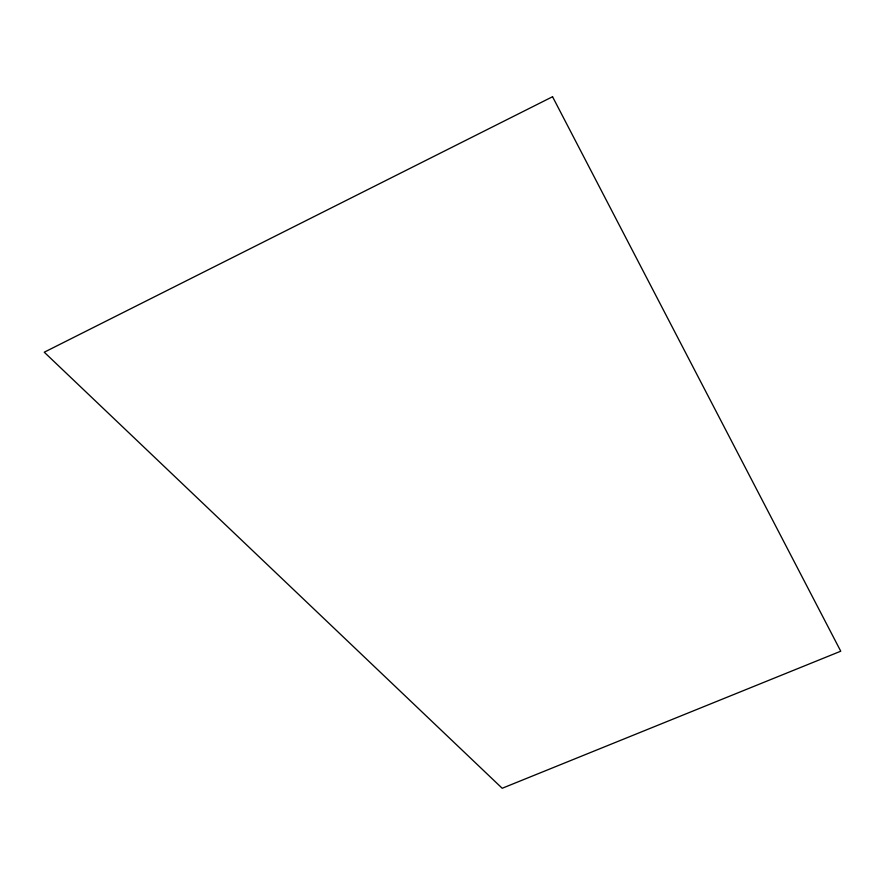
<?xml version="1.0" encoding="UTF-8"?>
<svg xmlns="http://www.w3.org/2000/svg" width="885" height="885" viewBox="0 0 885 885"><rect width="100%" height="100%" fill="white"/><g stroke="black" fill="none" stroke-linecap="round" stroke-linejoin="round"><path stroke-width="1.33" d="M552.55 96.73L44.25 352.208L502.193 788.269L840.75 651.205L552.55 96.73"/></g></svg>
